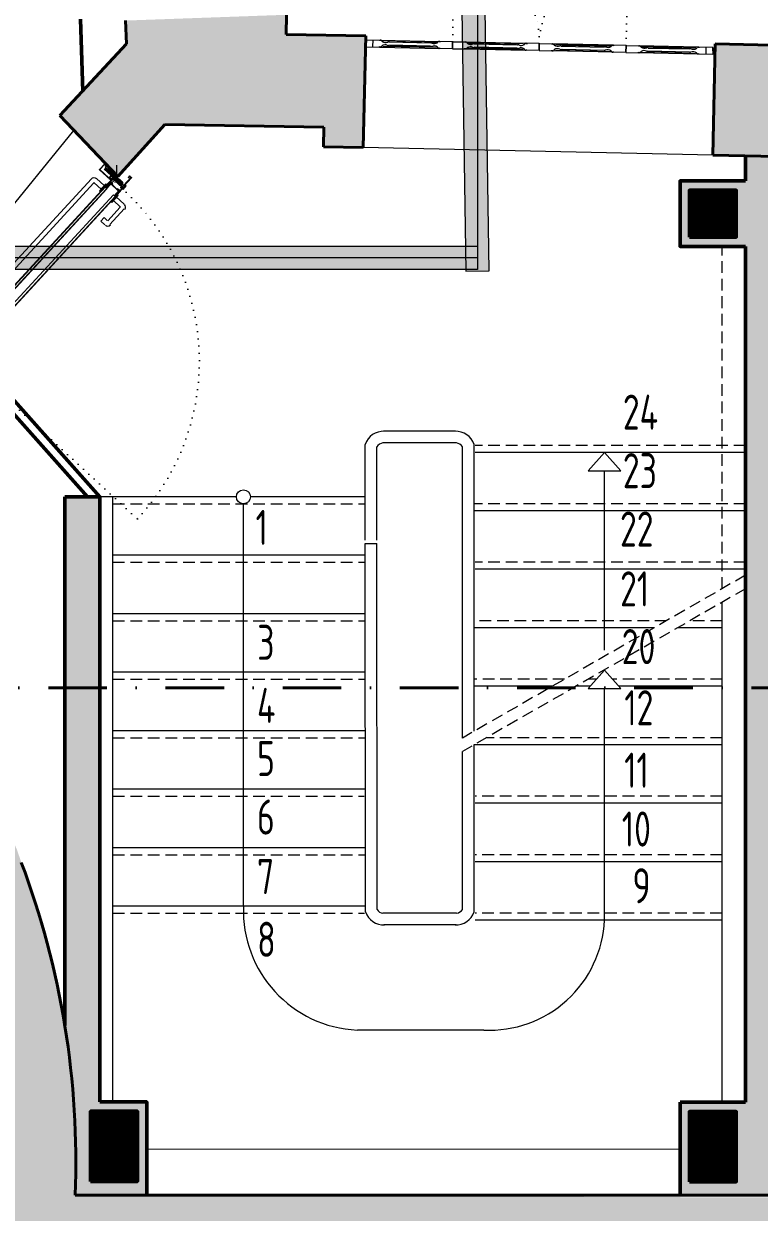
# Model space of a CAD drawing. Header units: millimetres. Extents: x 8884 to 18446, y 10737 to 16556.
# Drawn here: x 11466 to 11781, y 14830 to 15338 of the extents above; entities that cross this region are included whole.
import ezdxf

# ---------------------------------------------------------------- set-up
doc = ezdxf.new("R2010")
doc.units = ezdxf.units.MM
for name, pattern in [('ACAD_ISO07W100', [3, 0, -3]), ('DASHDOT2', [0.5, 0.25, -0.125, 0, -0.125]), ('DASHED2', [9.525, 6.35, -3.175]), ('DOT', [6.35, 0, -6.35]), ('DUZ', [0]), ('HIDDEN', [0.375, 0.25, -0.125])]:
    doc.linetypes.add(name, pattern=pattern)
for name, color, linetype, lineweight in [('Bina', 7, 'Continuous', 9), ('DOGRAMA', 4, 'Continuous', 18), ('DOGRAMA_GOR', 241, 'Continuous', 15), ('guclendirme', 226, 'DUZ', 9), ('HATCH (3RDF)', 251, 'Continuous', 15), ('izdusum', 133, 'DASHED2', 20), ('kolon', 212, 'Continuous', 50), ('M_TAR_03', 41, 'Continuous', 9), ('MERDIVEN', 31, 'Continuous', 18), ('ozgun_duvar', 251, 'DUZ', 9), ('t_grns_000', 221, 'Continuous', 0), ('Tezgah', 7, 'Continuous', 9), ('TRS-ACK-KAPI-AHS', 40, 'Continuous', 18), ('TRS-DVR-EKLNN', 1, 'Continuous', 50), ('TRS-DVR-OZGN', 192, 'Continuous', 40), ('TRS-EKP-KRKLK', 32, 'Continuous', 15), ('TRS-GRN-0.05', 191, 'Continuous', 5), ('TRS-GRN-0.13', 153, 'Continuous', 13), ('TRS-GRN-0.20', 72, 'Continuous', 20), ('TRS-ISR-ACLS', 53, 'ACAD_ISO07W100', 20), ('TRS-ISR-KST', 185, 'DASHDOT2', 40), ('TRS-IZD-ALT', 21, 'HIDDEN', 20), ('TRS-MKN-GNL', 30, 'Continuous', 18), ('TRS-MRD', 113, 'Continuous', 15), ('TRS-MRD-KABA', 115, 'HIDDEN', 9), ('TRS-YAZI-MRDVN', 101, 'Continuous', 0), ('TRS_TRM_TASIYICI', 226, 'DUZ', 9), ('yeni_duvar', 35, 'DUZ', 9)]:
    doc.layers.add(name, color=color, linetype=linetype, lineweight=lineweight)
doc.styles.add('yazı_kck_50', font='isocpeur.ttf', dxfattribs={"width": 0.7, "height": 15})
pattern_1 = [(0, (-8194.755, 2485.2215), (0.3175, 0.635), [0, -0.635])]

# ---------------------------------------------------------------- blocks, each defined once
blk = doc.blocks.new('KESİT ÇİZ')
at = {"layer": 'TRS-ISR-KST', "ltscale": 100}
blk.add_line((114203.42, 55692.51), (114741.94, 55692.51), dxfattribs=at)
blk = doc.blocks.new('A$C74172BB7')
at = {"layer": 't_grns_000'}
for points in [[(6.16, 3), (31.72, 3)], [(6.16, 0), (31.72, 0)], [(31.04, 2.7), (7.34, 2.7)], [(30.83, 0.3), (7.34, 0.3)], [(10.34, 2.38), (30.64, 2.38)], [(10.34, 0.63), (27.99, 0.63)], [(42.52, 3), (68.67, 3)], [(42.52, 0), (68.67, 0)], [(67.33, 2.7), (43.21, 2.7)], [(67.33, 0.3), (43.42, 0.3)], [(43.61, 2.38), (64.48, 2.38)], [(46.26, 0.63), (64.48, 0.63)], [(105.97, 3), (79.83, 3)], [(105.97, 0), (79.83, 0)], [(81.17, 2.7), (105.29, 2.7)], [(81.17, 0.3), (105.08, 0.3)], [(104.89, 2.38), (84.02, 2.38)], [(102.24, 0.63), (84.02, 0.63)], [(142.34, 3), (116.77, 3)], [(142.34, 0), (116.77, 0)], [(117.46, 2.7), (141.16, 2.7)], [(117.67, 0.3), (141.16, 0.3)], [(138.16, 2.38), (117.86, 2.38)], [(138.16, 0.63), (120.51, 0.63)]]:
    blk.add_lwpolyline(points, dxfattribs=at)
at = {"layer": 'TRS-GRN-0.20'}
for points in [[(0, 1.5), (0, 3), (6, 3), (6, 2.7)], [(0, 3), (0, 0)], [(0, 0), (6, 0), (6, 0.3)], [(3, 3), (3, 0)], [(6.7, 2.7), (6.9, 2.7), (6.9, 2.65)], [(6.7, 0.3), (6.9, 0.3), (6.9, 0.35)], [(9.4, 2.23), (9.5, 2.23)], [(9.4, 0.77), (9.5, 0.77)], [(27.72, 2.14), (10, 2.14)], [(27.72, 0.86), (10, 0.86)], [(28.32, 2.23), (28.22, 2.23)], [(28.32, 0.77), (28.22, 0.77)], [(31.02, 2.7), (30.82, 2.7), (30.82, 2.65)], [(31.02, 0.3), (30.82, 0.3), (30.82, 0.35)], [(37.12, 0), (37.12, 3), (31.72, 3), (31.72, 2.7)], [(37.12, 3), (37.12, 0), (31.72, 0), (31.72, 0.3)], [(37.12, 0), (37.12, 3), (42.52, 3), (42.52, 2.7)], [(37.12, 3), (37.12, 0), (42.52, 0), (42.52, 0.3)], [(43.22, 2.7), (43.42, 2.7), (43.42, 2.65)], [(43.22, 0.3), (43.42, 0.3), (43.42, 0.35)], [(45.92, 2.23), (46.02, 2.23)], [(45.92, 0.77), (46.02, 0.77)], [(64.85, 2.14), (46.52, 2.14)], [(64.85, 0.86), (46.52, 0.86)], [(65.45, 2.23), (65.35, 2.23)], [(65.45, 0.77), (65.35, 0.77)], [(68.15, 2.7), (67.95, 2.7), (67.95, 2.65)], [(68.15, 0.3), (67.95, 0.3), (67.95, 0.35)], [(74.25, 0), (74.25, 3), (68.85, 3), (68.85, 2.7)], [(74.25, 3), (74.25, 0), (68.85, 0), (68.85, 0.3)], [(74.25, 0), (74.25, 3), (79.65, 3), (79.65, 2.7)], [(74.25, 3), (74.25, 0), (79.65, 0), (79.65, 0.3)], [(80.35, 2.7), (80.55, 2.7), (80.55, 2.65)], [(80.35, 0.3), (80.55, 0.3), (80.55, 0.35)], [(83.05, 2.23), (83.15, 2.23)], [(83.05, 0.77), (83.15, 0.77)], [(83.65, 2.14), (101.97, 2.14)], [(83.65, 0.86), (101.97, 0.86)], [(102.57, 2.23), (102.47, 2.23)], [(102.57, 0.77), (102.47, 0.77)], [(105.27, 2.7), (105.07, 2.7), (105.07, 2.65)], [(105.27, 0.3), (105.07, 0.3), (105.07, 0.35)], [(111.37, 0), (111.37, 3), (105.97, 3), (105.97, 2.7)], [(111.37, 3), (111.37, 0), (105.97, 0), (105.97, 0.3)], [(111.37, 0), (111.37, 3), (116.77, 3), (116.77, 2.7)], [(111.37, 3), (111.37, 0), (116.77, 0), (116.77, 0.3)], [(117.47, 2.7), (117.67, 2.7), (117.67, 2.65)], [(117.47, 0.3), (117.67, 0.3), (117.67, 0.35)], [(120.17, 2.23), (120.27, 2.23)], [(120.17, 0.77), (120.27, 0.77)], [(120.77, 2.14), (138.5, 2.14)], [(120.77, 0.86), (138.5, 0.86)], [(139.1, 2.23), (139, 2.23)], [(139.1, 0.77), (139, 0.77)], [(141.8, 2.7), (141.6, 2.7), (141.6, 2.65)], [(141.8, 0.3), (141.6, 0.3), (141.6, 0.35)], [(148.5, 1.5), (148.5, 3), (142.5, 3), (142.5, 2.7)], [(148.5, 0), (142.5, 0), (142.5, 0.3)], [(145.5, 3), (145.5, 0)], [(148.5, 3), (148.5, 0)]]:
    blk.add_lwpolyline(points, dxfattribs=at)
for centre, radius, start, end in [((6.35, 2.65), 0.354, 8.7974, 171.2026), ((6.35, 0.35), 0.354, 188.7974, 351.2026), ((7.33, 2.73), 0.433, 189.7596, 225.5857), ((7.33, 0.27), 0.433, 134.4143, 170.2404), ((8.37, 4.37), 2.37, 235.3528, 295.7491), ((8.37, -1.37), 2.37, 64.2509, 124.6472), ((9.74, 2.11), 0.267, 7.0562, 151.8773), ((9.74, 0.89), 0.267, 208.1227, 352.9438), ((27.99, 2.11), 0.267, 28.1227, 172.9438), ((27.99, 0.89), 0.267, 187.0562, 331.8773), ((29.35, 4.37), 2.37, 244.2509, 304.6472), ((29.35, -1.37), 2.37, 55.3528, 115.7491), ((30.4, 2.73), 0.433, 314.4143, 350.2404), ((30.4, 0.27), 0.433, 9.7596, 45.5857), ((31.37, 2.65), 0.354, 8.7974, 171.2026), ((31.37, 0.35), 0.354, 188.7974, 351.2026), ((42.87, 2.65), 0.354, 8.7974, 171.2026), ((42.87, 0.35), 0.354, 188.7974, 351.2026), ((43.85, 2.73), 0.433, 189.7596, 225.5857), ((43.85, 0.27), 0.433, 134.4143, 170.2404), ((44.9, 4.37), 2.37, 235.3528, 295.7491), ((44.9, -1.37), 2.37, 64.2509, 124.6472), ((46.26, 2.11), 0.267, 7.0562, 151.8773), ((46.26, 0.89), 0.267, 208.1227, 352.9438), ((65.11, 2.11), 0.267, 28.1227, 172.9438), ((65.11, 0.89), 0.267, 187.0562, 331.8773), ((66.48, 4.37), 2.37, 244.2509, 304.6472), ((66.48, -1.37), 2.37, 55.3528, 115.7491), ((67.52, 2.73), 0.433, 314.4143, 350.2404), ((67.52, 0.27), 0.433, 9.7596, 45.5857), ((68.5, 2.65), 0.354, 8.7974, 171.2026), ((68.5, 0.35), 0.354, 188.7974, 351.2026), ((80, 2.65), 0.354, 8.7974, 171.2026), ((80, 0.35), 0.354, 188.7974, 351.2026), ((80.98, 2.73), 0.433, 189.7596, 225.5857), ((80.98, 0.27), 0.433, 134.4143, 170.2404), ((82.02, 4.37), 2.37, 235.3528, 295.7491), ((82.02, -1.37), 2.37, 64.2509, 124.6472), ((83.39, 2.11), 0.267, 7.0562, 151.8773), ((83.39, 0.89), 0.267, 208.1227, 352.9438), ((102.24, 2.11), 0.267, 28.1227, 172.9438), ((102.24, 0.89), 0.267, 187.0562, 331.8773), ((103.6, 4.37), 2.37, 244.2509, 304.6472), ((103.6, -1.37), 2.37, 55.3528, 115.7491), ((104.65, 2.73), 0.433, 314.4143, 350.2404), ((104.65, 0.27), 0.433, 9.7596, 45.5857), ((105.62, 2.65), 0.354, 8.7974, 171.2026), ((105.62, 0.35), 0.354, 188.7974, 351.2026), ((117.12, 2.65), 0.354, 8.7974, 171.2026), ((117.12, 0.35), 0.354, 188.7974, 351.2026), ((118.1, 2.73), 0.433, 189.7596, 225.5857), ((118.1, 0.27), 0.433, 134.4143, 170.2404), ((119.15, 4.37), 2.37, 235.3528, 295.7491), ((119.15, -1.37), 2.37, 64.2509, 124.6472), ((120.51, 2.11), 0.267, 7.0562, 151.8773), ((120.51, 0.89), 0.267, 208.1227, 352.9438), ((138.76, 2.11), 0.267, 28.1227, 172.9438), ((138.76, 0.89), 0.267, 187.0562, 331.8773), ((140.13, 4.37), 2.37, 244.2509, 304.6472), ((140.13, -1.37), 2.37, 55.3528, 115.7491), ((141.17, 2.73), 0.433, 314.4143, 350.2404), ((141.17, 0.27), 0.433, 9.7596, 45.5857), ((142.15, 2.65), 0.354, 8.7974, 171.2026), ((142.15, 0.35), 0.354, 188.7974, 351.2026)]:
    blk.add_arc(centre, radius, start, end, dxfattribs=at)

msp = doc.modelspace()

# ---------------------------------------------------------------- hatches: boundary and pattern name
at = {"layer": 'guclendirme'}
h = msp.add_hatch(dxfattribs=at)
h.set_pattern_fill('ANSI31', color=256, angle=37.736)
h.set_pattern_definition([(82.73596079, (-70426.92808, -94185.0663), (-0.12399674966, 0.0158052546), [])])
h.paths.add_polyline_path([(11750.86, 15246.95), (11770.86, 15246.95), (11770.86, 15266.95), (11750.86, 15266.95)])
h = msp.add_hatch(dxfattribs=at)
h.set_pattern_fill('ANSI31', color=256, angle=37.736)
h.set_pattern_definition([(82.73596079, (-70682.92808, -94588.78826), (-0.12399674966, 0.0158052546), [])])
h.paths.add_polyline_path([(11494.86, 14843.23), (11514.86, 14843.23), (11514.86, 14873.23), (11494.86, 14873.23)])
h = msp.add_hatch(dxfattribs=at)
h.set_pattern_fill('ANSI31', color=256, angle=37.736)
h.set_pattern_definition([(82.73596079, (-70426.92808, -94588.92319), (-0.12399674966, 0.0158052546), [])])
h.paths.add_polyline_path([(11750.86, 14843.1), (11770.86, 14843.1), (11770.86, 14873.1), (11750.86, 14873.1)])
at = {"layer": 'ozgun_duvar'}
h = msp.add_hatch(dxfattribs=at)
h.set_pattern_fill('DOTS', color=256, scale=0.4, style=0)
h.set_pattern_definition([(0, (19999.1183, 8091.67544), (0.3175, 0.635), [0, -0.635])])
h.paths.add_polyline_path([(9815.38, 16090.03), (9815.38, 16108.14), (9818.02, 16108.17), (9817.79, 16131.73), (9812.79, 16131.66), (9812.72, 16136.66), (9796.73, 16136.44), (9796.75, 16134.44), (9748.76, 16133.79), (9748.73, 16135.79), (9732.73, 16135.57), (9733.35, 16110.58), (9723.98, 16110.47), (9724.85, 16031.98), (9729.85, 16032.03), (9729.93, 16027.03), (9795.41, 16027.88), (9795.08, 16053.48), (9795.1, 16053.48), (9795.11, 16072.85), (9815.38, 16072.83)])
h.paths.add_polyline_path([(10108.61, 16074.02), (10107.72, 16138.68), (10103.22, 16138.62), (10103.2, 16140.62), (10087.2, 16140.4), (10087.23, 16138.4), (10043.73, 16137.81), (10043.7, 16139.81), (10027.7, 16139.59), (10027.78, 16134.09), (10022.78, 16134.02), (10023.61, 16072.86)])
h.paths.add_polyline_path([(10470.07, 16115.95), (10470.04, 16115.95), (10469.8, 16137.61), (10469.77, 16137.61), (10469.69, 16143.61), (10383.7, 16142.44), (10384.06, 16115.78), (10382.5, 16078.75), (10470.56, 16079.95)])
h.paths.add_polyline_path([(10831.52, 16084.87), (10830.66, 16148.53), (10746.16, 16147.38), (10746.54, 16119.72), (10747.28, 16083.72)])
h.paths.add_polyline_path([(11192.51, 16088.59), (11191.62, 16153.45), (11107.63, 16152.3), (11108.52, 16087.45)])
h.paths.add_polyline_path([(11499.17, 16044.4), (11552.84, 16046.4), (11548.78, 16158.32), (11468.79, 16157.23), (11469.2, 16129.92), (11473.14, 16129.88), (11473.18, 16085.64), (11498.17, 16085.18)])
h.paths.add_polyline_path([(11578.65, 15341.95), (11509.81, 15339.48), (11510.15, 15329.48), (11481.67, 15298.84), (11506.48, 15272.86), (11526.6, 15295), (11594.59, 15293.84), (11594.45, 15285.55), (11611.45, 15285.26), (11612.5, 15332.93), (11578.47, 15333.5)])
h.paths.add_polyline_path([(11500.16, 15619.23), (11568.11, 15621.68), (11565.02, 15707.62), (11536.47, 15706.74), (11536.66, 15698.44), (11505.12, 15697.24), (11505.66, 15681.25), (11483.68, 15681.25), (11485.52, 15630.28), (11499.68, 15630.52)])
h = msp.add_hatch(dxfattribs=at)
h.set_pattern_fill('DOTS', color=256, scale=0.4, style=0)
h.set_pattern_definition([(0, (19999.1183, 8091.67544), (0.3175, 0.635), [0, -0.635])])
h.paths.add_polyline_path([(11761.91, 15329.59), (11760.86, 15281.87), (11795.47, 15281.28), (11795.03, 14836.35), (11488.25, 14837.41), (11485.34, 14812.12), (11795.01, 14814), (11794.9, 14598.35), (11744.9, 14558.74), (11757.87, 14542.09), (11765.75, 14530.88), (11770.21, 14525.56), (11819.96, 14564.93), (11816.4, 15328.24)])
h = msp.add_hatch(dxfattribs=at)
h.set_pattern_fill('DOTS', color=256, scale=0.4, style=0)
h.set_pattern_definition(pattern_1)
edge = h.paths.add_edge_path()
edge.add_line((10585.45, 15200.05), (10585.77, 15121.37))
edge.add_line((10585.77, 15121.37), (10693.74, 15121.22))
edge.add_line((10693.74, 15121.22), (10693.74, 15136.82))
edge.add_line((10693.74, 15136.82), (10756.08, 15138.59))
edge.add_line((10756.08, 15138.59), (10939.31, 15143.79))
edge.add_line((10939.31, 15143.79), (10972.87, 15099.97))
edge.add_line((10972.87, 15099.97), (10779.57, 14951.19))
edge.add_line((10779.57, 14951.19), (10797.8, 14927.51))
edge.add_line((10797.8, 14927.51), (11031.75, 15107.59))
edge.add_line((11031.75, 15107.59), (11067.27, 15123.75))
edge.add_line((11067.27, 15123.75), (11101.77, 15134.08))
edge.add_line((11101.77, 15134.08), (11139.8, 15140.14))
edge.add_line((11139.8, 15140.14), (11172.58, 15140.94))
edge.add_line((11172.58, 15140.94), (11180.3, 15140.67))
edge.add_line((11180.3, 15140.67), (11204.17, 15138.08))
edge.add_line((11204.17, 15138.08), (11218.97, 15135.57))
edge.add_line((11218.97, 15135.57), (11244.75, 15128.88))
edge.add_line((11244.75, 15128.88), (11259.5, 15124.07))
edge.add_line((11259.5, 15124.07), (11292.42, 15109.16))
edge.add_line((11292.42, 15109.16), (11303.69, 15102.87))
edge.add_line((11303.69, 15102.87), (11325.68, 15088.55))
edge.add_line((11325.68, 15088.55), (11348, 15070.42))
edge.add_line((11348, 15070.42), (11357.81, 15061.3))
edge.add_line((11357.81, 15061.3), (11377.85, 15039.04))
edge.add_line((11377.85, 15039.04), (11392.56, 15019.16))
edge.add_line((11392.56, 15019.16), (11403.43, 15001.64))
edge.add_line((11403.43, 15001.64), (11420.3, 14966.33))
edge.add_line((11420.3, 14966.33), (11432.67, 14926.06))
edge.add_line((11432.67, 14926.06), (11438.3, 14890.36))
edge.add_line((11438.3, 14890.36), (11439.07, 14851.23))
edge.add_line((11439.07, 14851.23), (11434.3, 14812.39))
edge.add_line((11434.3, 14812.39), (11424.07, 14774.62))
edge.add_line((11424.07, 14774.62), (11407.15, 14736.05))
edge.add_line((11407.15, 14736.05), (11387.99, 14704.98))
edge.add_line((11387.99, 14704.98), (11360.98, 14672.83))
edge.add_line((11360.98, 14672.83), (11338.72, 14651.46))
edge.add_line((11338.72, 14651.46), (11359.33, 14624.83))
edge.add_line((11359.33, 14624.83), (11392.35, 14650.86))
edge.add_line((11392.35, 14650.86), (11400.26, 14640.74))
edge.add_line((11400.26, 14640.74), (11426.82, 14672.61))
edge.add_arc((11163.55, 14865.06), 326.11, 323.8336, 333.5993)
edge.add_line((11455.65, 14720.05), (11467.04, 14745.72))
edge.add_line((11467.04, 14745.72), (11480, 14786.25))
edge.add_line((11480, 14786.25), (11485.34, 14812.12))
edge.add_line((11485.34, 14812.12), (11488.25, 14837.41))
edge.add_line((11488.25, 14837.41), (11487.66, 14878.52))
edge.add_arc((11091.95, 14845.85), 397.05, 4.7198, 11.7367)
edge.add_arc((11123.97, 14851.49), 364.55, 11.8932, 17.8403)
edge.add_line((11471, 14963.18), (11463.27, 14985.25))
edge.add_line((11463.27, 14985.25), (11452.7, 15009.08))
edge.add_line((11452.7, 15009.08), (11434.31, 15041.39))
edge.add_line((11434.31, 15041.39), (11425.23, 15053.1))
edge.add_arc((11281.56, 14947.86), 178.09, 36.2235, 46.3247)
edge.add_arc((11233.68, 14902.34), 244.1, 45.5739, 57.7968)
edge.add_line((11363.77, 15108.89), (11356.91, 15127.81))
edge.add_line((11356.91, 15127.81), (11440.56, 15201.34))
edge.add_line((11440.56, 15201.34), (11427.23, 15218.25))
edge.add_line((11427.23, 15218.25), (11386.41, 15197.99))
edge.add_line((11386.41, 15197.99), (10585.45, 15200.05))
h.paths.add_polyline_path([(10473.61, 15121.67), (10473.6, 15199.64), (10264.93, 15198.61), (10264.74, 15122.29)])
at = {"layer": 'yeni_duvar'}
h = msp.add_hatch(dxfattribs=at)
h.set_pattern_fill('DOTS', color=256, scale=0.4, style=0)
h.set_pattern_definition(pattern_1)
h.paths.add_polyline_path([(11750.86, 14873.1), (11770.86, 14873.1), (11770.86, 14843.1), (11750.86, 14843.1)])
h.paths.add_polyline_path([(11770.86, 15266.95), (11770.86, 15246.95), (11750.86, 15246.95), (11750.86, 15266.95)])
h.paths.add_polyline_path([(11746.86, 14837.1), (11746.86, 14877.1), (11774.86, 14877.1), (11774.86, 15242.95), (11746.86, 15242.95), (11746.86, 15270.95), (11774.86, 15270.95), (11774.86, 15281.65), (11795.14, 15281.2), (11795.17, 14837.41)])
h = msp.add_hatch(dxfattribs=at)
h.set_pattern_fill('DOTS', color=256, scale=0.4, style=0)
h.set_pattern_definition(pattern_1)
h.paths.add_polyline_path([(11494.86, 14843.23), (11494.86, 14873.23), (11514.86, 14873.23), (11514.86, 14843.23)])
edge = h.paths.add_edge_path()
edge.add_line((11483.82, 14909.9), (11483.82, 15135.9))
edge.add_line((11483.82, 15135.9), (11498.86, 15135.9))
edge.add_line((11498.86, 15135.9), (11498.86, 14877.23))
edge.add_line((11498.86, 14877.23), (11518.86, 14877.23))
edge.add_line((11518.86, 14877.23), (11518.86, 14837.41))
edge.add_line((11518.86, 14837.41), (11488.25, 14837.41))
edge.add_arc((11124.97, 14851.55), 363.56, 357.7711, 369.1976)
edge.add_line((11483.85, 14909.66), (11483.82, 14909.9))

# ---------------------------------------------------------------- linework, layer by layer
at = {"layer": 'DOGRAMA', "extrusion": (-0.007439, -0.022784, 0.999713), "elevation": -433.6}
msp.add_lwpolyline([(6202.25, 18085.7), (6202.58, 18086.43, -0.414214), (6202.72, 18086.48), (6203.54, 18086.11, -0.414214), (6203.59, 18085.97), (6201.66, 18081.77, -0.414214), (6201.53, 18081.72), (6200.53, 18082.18, -0.414214), (6200.48, 18082.31), (6200.6, 18082.59, 0.414214), (6200.55, 18082.72), (6197.35, 18084.18, 0.414214), (6197.22, 18084.13), (6197.1, 18083.86, -0.414214), (6196.96, 18083.81), (6195.45, 18084.5, 0.414214), (6195.32, 18084.45), (6194.61, 18082.9, 0.473285), (6194.68, 18082.76), (6195.44, 18082.58, -0.473285), (6195.51, 18082.44), (6195.48, 18082.39, -0.414214), (6195.35, 18082.34), (6189.55, 18085, -0.414214), (6189.5, 18085.13), (6190.8, 18087.97, -0.414214), (6190.93, 18088.02), (6191.94, 18087.56, -0.414214), (6191.99, 18087.42), (6191.65, 18086.69), (6191.47, 18086.77), (6191.76, 18087.41), (6190.94, 18087.79), (6189.73, 18085.14), (6194.43, 18082.98), (6195.14, 18084.53, -0.414214), (6195.54, 18084.68), (6196.95, 18084.03), (6197.04, 18084.22, -0.414214), (6197.44, 18084.37), (6200.64, 18082.9, -0.414214), (6200.78, 18082.5), (6200.7, 18082.32), (6201.52, 18081.94), (6203.36, 18085.96), (6202.72, 18086.26), (6202.43, 18085.62), (6202.25, 18085.7)], format="xyb", dxfattribs=at)
for points in [[(6201.56, 18080.21), (6201.74, 18080.13), (6202.58, 18081.96), (6201.99, 18082.23), (6201.48, 18081.13), (6196.18, 18083.56), (6155.02, 17993.55), (6160.22, 17991.16), (6159.72, 17990.07), (6160.41, 17989.75), (6161.24, 17991.58), (6161.06, 17991.67), (6160.31, 17990.02), (6159.99, 17990.17), (6160.49, 17991.26), (6155.28, 17993.65), (6196.28, 18083.29), (6201.58, 18080.87), (6202.09, 18081.96), (6202.31, 18081.86), (6201.56, 18080.21)], [(6196.76, 18080.7), (6196.84, 18080.88), (6195.74, 18081.38), (6194.53, 18078.73), (6194.44, 18078.78), (6196.36, 18082.98), (6201.3, 18080.72), (6199.37, 18076.52), (6199.28, 18076.56), (6200.49, 18079.21), (6199.4, 18079.71), (6199.31, 18079.53), (6200.23, 18079.11), (6199.02, 18076.46), (6199.47, 18076.25), (6201.56, 18080.82), (6196.26, 18083.25), (6194.17, 18078.68), (6194.63, 18078.47), (6195.84, 18081.12), (6196.76, 18080.7)], [(6160.6, 17991.27), (6160.19, 17990.35), (6160.37, 17990.27), (6201, 18079.11), (6200.82, 18079.2)]]:
    msp.add_lwpolyline(points, dxfattribs=at)
msp.add_lwpolyline([(6195.89, 18080.98), (6200.09, 18079.06), (6200.01, 18078.88), (6195.81, 18080.8)], close=True, dxfattribs=at)
at = {"layer": 'DOGRAMA_GOR', "extrusion": (-0.007439, -0.022784, 0.999713)}
for p, q in [((11505.55, 15272.57, -0.05), (11504.87, 15271.83, -0.07)), ((11505.7, 15272.43, -0.05), (11505.02, 15271.69, -0.07)), ((11507.99, 15270.32, -0.08), (11507.31, 15269.58, -0.1)), ((11508.14, 15270.18, -0.08), (11507.46, 15269.45, -0.1)), ((11509.15, 15261.05, -0.28), (11505.83, 15264.12, -0.24)), ((11503.11, 15252.28, -0.53), (11509.24, 15258.93, -0.33)), ((11499.28, 15253.76, -0.52), (11500.64, 15255.23, -0.48)), ((11500.98, 15252.19, -0.55), (11499.28, 15253.76, -0.52)), ((11500.64, 15255.23, -0.48), (11501.97, 15254.01, -0.5))]:
    msp.add_line(p, q, dxfattribs=at)
at = {"layer": 'DOGRAMA_GOR', "linetype": 'HIDDEN', "ltscale": 0.001, "extrusion": (-0.007439, -0.022784, 0.999713), "elevation": -433.6}
msp.add_lwpolyline([(6196.04, 18089.2), (6195.85, 18089.13), (6197.4, 18084.27), (6200.59, 18082.81), (6200.68, 18082.99), (6197.56, 18084.42), (6196.04, 18089.2)], dxfattribs=at)
at = {"layer": 'DOGRAMA_GOR', "extrusion": (-0.007439, -0.022784, 0.999713), "elevation": -433.6}
for points in [[(6151.73, 18002.18), (6187.46, 18080.31, -0.414214), (6189.46, 18081.05), (6193.57, 18079.17)], [(6192.74, 18077.34), (6189.17, 18078.97, 0.414214), (6189.04, 18078.93), (6153.8, 18001.89)], [(6199.36, 18074.31), (6202.92, 18072.68, -0.414214), (6202.97, 18072.55), (6199.67, 18065.33)]]:
    msp.add_lwpolyline(points, format="xyb", dxfattribs=at)
for points in [[(6197.5, 18084.01), (6200.33, 18082.71), (6200.2, 18082.44), (6197.37, 18083.73)], [(6194.45, 18079.88), (6193.99, 18080.09), (6192.32, 18076.43), (6192.77, 18076.22)], [(6200.16, 18077.26), (6200.61, 18077.06), (6198.94, 18073.4), (6198.49, 18073.61)]]:
    msp.add_lwpolyline(points, close=True, dxfattribs=at)
at = {"layer": 'DOGRAMA_GOR', "extrusion": (-0.007439, -0.022784, 0.999713)}
msp.add_circle((6195.42, 18083.4, -433.6), 0.502, dxfattribs=at)
for centre, start, end in [((6203.68, 18072.89, -433.6), 335.4219, 65.4219), ((6199.92, 18064.67, -433.6), 245.4219, 335.4219)]:
    msp.add_arc(centre, 1.51, start, end, dxfattribs=at)
at = {"layer": 'HATCH (3RDF)'}
msp.add_line((11427.23, 15218.25, -2.12), (11487.73, 15292.5), dxfattribs=at)
at = {"layer": 'izdusum'}
msp.add_line((11711.14, 15057.9, -885.7), (11707.82, 15057.9, -885.7), dxfattribs=at)
at = {"layer": 'izdusum', "linetype": 'DOT', "ltscale": 10}
msp.add_line((11723.55, 15057.9, -1.12), (11718.03, 15057.9, -1.12), dxfattribs=at)
at = {"layer": 'kolon'}
for points, elevation in [([(11750.86, 15246.95), (11770.86, 15246.95), (11770.86, 15266.95), (11750.86, 15266.95)], 0), ([(11494.86, 14843.23), (11514.86, 14843.23), (11514.86, 14873.23), (11494.86, 14873.23)], -9859.74), ([(11750.86, 14843.1), (11770.86, 14843.1), (11770.86, 14873.1), (11750.86, 14873.1)], 0)]:
    msp.add_lwpolyline(points, close=True, dxfattribs=dict(at, elevation=elevation))
at = {"layer": 'M_TAR_03', "extrusion": (-0.007439, -0.022784, 0.999713), "elevation": -433.6}
for points in [[(6195.54, 18067.64), (6201.56, 18080.82), (6196.26, 18083.25), (6194.17, 18078.68), (6194.63, 18078.47), (6195.84, 18081.12), (6196.76, 18080.7)], [(6199.31, 18079.53), (6200.23, 18079.11), (6199.02, 18076.46), (6199.47, 18076.25)]]:
    msp.add_lwpolyline(points, dxfattribs=at)
at = {"layer": 'MERDIVEN'}
for p, q in [((11764.83, 15079.9, -885.7), (11745.92, 15079.9, -885.7)), ((11708.5, 15054.9, -885.7), (11702.62, 15054.9, -885.7))]:
    msp.add_line(p, q, dxfattribs=at)
at = {"layer": 'Tezgah'}
msp.add_line((11440.56, 15201.34, -2.12), (11506.48, 15272.86, 33.18), dxfattribs=at)
at = {"layer": 'TRS-ACK-KAPI-AHS', "extrusion": (-0.007439, -0.022784, 0.999713), "elevation": -433.6}
for points in [[(6158.31, 17997.84), (6157.39, 17998.26), (6194.17, 18078.68), (6195.09, 18078.26), (6158.31, 17997.84)], [(6161.78, 17996.25), (6198.56, 18076.67), (6199.47, 18076.25), (6162.69, 17995.84), (6161.78, 17996.25)]]:
    msp.add_lwpolyline(points, dxfattribs=at)
at = {"layer": 'TRS-DVR-EKLNN'}
for p, q in [((11490.5, 15340.04, 33.28), (11491.56, 15309.14, 34.32)), ((11483.82, 15135.94, -17393.66), (11498.86, 15135.94, -17393.66)), ((11483.82, 14909.9, -9859.74), (11483.82, 15135.9, -9084.46)), ((11498.86, 14877.23, -9859.74), (11498.86, 15135.9, -9084.46)), ((11746.86, 14877.1, 0), (11746.86, 14837.1, 0)), ((11774.86, 14877.1, 0), (11746.86, 14877.1, 0))]:
    msp.add_line(p, q, dxfattribs=at)
for points, elevation in [([(11774.86, 15270.95), (11774.86, 15281.65)], 0), ([(11774.86, 15270.95), (11746.86, 15270.95), (11746.86, 15242.95), (11774.86, 15242.95)], 0), ([(11774.86, 14877.1), (11774.86, 15242.95)], 0), ([(11498.86, 15135.94), (11440.56, 15201.34)], -17393.66), ([(11493.5, 15135.94), (11437.58, 15198.68)], -17393.66), ([(11518.86, 14837.23), (11518.86, 14877.23), (11498.86, 14877.23)], -9859.74)]:
    msp.add_lwpolyline(points, dxfattribs=dict(at, elevation=elevation))
at = {"layer": 'TRS-DVR-EKLNN', "extrusion": (-0.007439, -0.022784, 0.999713), "elevation": -433.6}
msp.add_lwpolyline([(6191.53, 18086.42), (6200.66, 18082.23)], dxfattribs=at)
at = {"layer": 'TRS-DVR-OZGN'}
for p, q in [((11509.81, 15339.48, 33.3), (11510.15, 15329.48, 33.64)), ((11578.65, 15341.95), (11578.47, 15333.5)), ((11578.47, 15333.5), (11612.5, 15332.93)), ((11612.5, 15332.93), (11611.45, 15285.26)), ((11481.67, 15298.84, 33.18), (11506.48, 15272.86, 33.18)), ((11594.59, 15293.84, 0), (11526.6, 15295, 0)), ((11611.45, 15285.26, 0), (11594.45, 15285.55, 0))]:
    msp.add_line(p, q, dxfattribs=at)
at = {"layer": 'TRS-DVR-OZGN', "ltscale": 10}
msp.add_line((11488.25, 14837.41, -9863.09), (11795.03, 14837.41, -4.79), dxfattribs=at)
at = {"layer": 'TRS-DVR-OZGN', "elevation": 0}
for points in [[(11481.67, 15298.84), (11510.15, 15329.48)], [(11506.48, 15272.86), (11526.6, 15295)], [(11594.45, 15285.55), (11594.59, 15293.84)]]:
    msp.add_lwpolyline(points, dxfattribs=at)
at = {"layer": 'TRS-DVR-OZGN', "ltscale": 10}
msp.add_lwpolyline([(11761.91, 15329.59), (11760.86, 15281.96)], dxfattribs=at)
at = {"layer": 'TRS-DVR-OZGN'}
msp.add_lwpolyline([(11816.4, 15328.24), (11761.91, 15329.59)], dxfattribs=at)
at = {"layer": 'TRS-DVR-OZGN', "ltscale": 10, "elevation": 0}
msp.add_lwpolyline([(11760.86, 15281.96), (11795.14, 15281.2)], dxfattribs=at)
at = {"layer": 'TRS-DVR-OZGN'}
msp.add_arc((11124.97, 14851.55, 217.68), 363.56, 357.7711, 20.6242, dxfattribs=at)
at = {"layer": 'TRS-EKP-KRKLK'}
for p, q in [((11650.92, 15163.93, 47.26), (11620.08, 15163.93, -9812.48)), ((11651.27, 15158.91, 0), (11619.77, 15158.93, -8281.23)), ((11612.27, 15115.9, -9084.05), (11617.28, 15115.91, -9859.74)), ((11651.35, 14957.92, 871.62), (11619.81, 14957.91, -10731.35)), ((11651.09, 14952.9, 32.12), (11620.21, 14952.9, -8988.12))]:
    msp.add_line(p, q, dxfattribs=at)
for points, elevation in [([(11612.27, 15117.35), (11612.25, 15158.27)], -9859.74), ([(11617.27, 15117.39), (11617.25, 15157.26)], -9859.74), ([(11653.78, 15032.79), (11653.82, 15157.23)], 0), ([(11658.78, 15035.68), (11658.81, 15158.25)], 0), ([(11612.35, 14958.46), (11612.27, 15115.9)], -9859.74), ([(11617.36, 14959.51), (11617.27, 15115.91)], -9859.74), ([(11658.85, 14958.46), (11658.78, 15029.9)], 0), ([(11653.84, 14959.51), (11653.78, 15027.01)], 0)]:
    msp.add_lwpolyline(points, dxfattribs=dict(at, elevation=elevation))
for centre, radius, start, end in [((11620.14, 15155.6, -9859.74), 8.33, 87.7295, 161.2974), ((11650.92, 15155.6, 0), 8.33, 18.4141, 92.2705), ((11620.2, 15155.54, -9859.74), 3.42, 97.1309, 149.8226), ((11650.92, 15155.6, 0), 3.33, 29.3406, 83.8306), ((11620.21, 14961.23, -8988.12), 8.33, 199.3954, 272.2705), ((11620.28, 14961.29, -10731.35), 3.42, 211.4444, 262.8691), ((11650.99, 14961.23, -871.62), 8.33, 267.7295, 340.6046), ((11650.99, 14961.23, 871.62), 3.33, 276.1694, 328.8504)]:
    msp.add_arc(centre, radius, start, end, dxfattribs=at)
at = {"layer": 'TRS-GRN-0.13'}
msp.add_line((11504.36, 14877.23, -9859.74), (11504.36, 15135.9, -9859.74), dxfattribs=at)
for points, elevation in [([(11504.36, 15135.9), (11498.86, 15135.9)], -9859.74), ([(11764.8, 14877.1), (11764.83, 15090.83)], 0), ([(11518.87, 14857.23), (11746.87, 14857.1)], -9859.74)]:
    msp.add_lwpolyline(points, dxfattribs=dict(at, elevation=elevation))
at = {"layer": 'TRS-ISR-ACLS', "extrusion": (-0.007439, -0.022784, 0.999713)}
msp.add_line((11439.39, 15196.04, -2.28), (11514.7, 15126.67, -3.3), dxfattribs=at)
at = {"layer": 'TRS-ISR-ACLS'}
for points in [[(11649.58, 15330.46), (11650.4, 15367.58)], [(11723.81, 15328.82), (11724.63, 15365.93)]]:
    msp.add_lwpolyline(points, dxfattribs=at)
for centre, start, end in [((11649.58, 15330.46), 358.7334, 88.7334), ((11723.81, 15328.82), 88.7334, 178.7334)]:
    msp.add_arc(centre, 37.12, start, end, dxfattribs=at)
at = {"layer": 'TRS-ISR-ACLS', "extrusion": (-0.007439, -0.022784, 0.999713)}
msp.add_arc((6161.45, 17989.73, -433.6), 98.98, 335.1877, 69.6721, dxfattribs=at)
at = {"layer": 'TRS-IZD-ALT', "ltscale": 20, "elevation": 0}
msp.add_lwpolyline([(11764.83, 15096.6), (11764.83, 15242.95)], dxfattribs=at)
at = {"layer": 'TRS-MKN-GNL', "elevation": 0}
msp.add_lwpolyline([(11760.86, 15281.96), (11611.45, 15285.26)], dxfattribs=at)
at = {"layer": 'TRS-MRD'}
for p, q in [((11774.86, 15154.9, -886.42), (11659.24, 15154.9, -871.62)), ((11714.61, 15154.9, -885.7), (11707.64, 15146.99, -901.1)), ((11714.61, 15154.9, -885.7), (11721.58, 15146.99, -901.1)), ((11707.64, 15146.99, -901.1), (11721.58, 15146.99, -901.1)), ((11557.17, 15135.9, -9084.46), (11504.36, 15135.9, -9084.46)), ((11612.26, 15135.9, -9084.46), (11563.17, 15135.9, -9084.46)), ((11774.86, 15129.9, -886.42), (11659, 15129.9, -871.62)), ((11612.2, 15110.9, -9084.46), (11504.36, 15110.9, -9084.46)), ((11774.86, 15104.9, -886.42), (11659.24, 15104.9, -871.62)), ((11612.2, 15085.9, -9084.46), (11504.36, 15085.9, -9084.46)), ((11735.92, 15079.9, -885.7), (11659, 15079.9, -871.62)), ((11612.2, 15060.9, -9084.46), (11504.36, 15060.9, -9084.46)), ((11714.59, 15061.81, -885.7), (11707.61, 15053.9, -901.1)), ((11714.59, 15061.81, -885.7), (11721.56, 15053.9, -901.1)), ((11692.26, 15054.9, 3.48), (11658.79, 15054.9, 12.96)), ((11708.5, 15054.9, -1.12), (11702.31, 15054.9, 0.63)), ((11707.61, 15053.9, -901.1), (11721.56, 15053.9, -901.1)), ((11764.83, 15054.9, -885.7), (11720.67, 15054.9, -885.7)), ((11612.2, 15035.9, -9084.46), (11504.36, 15035.9, -9084.46)), ((11764.82, 15029.9, -885.13), (11658.76, 15029.9, -871.62)), ((11612.2, 15010.9, -9084.46), (11504.36, 15010.9, -9084.46)), ((11764.82, 15004.9, -885.12), (11659.24, 15004.9, -871.62)), ((11612.28, 14985.9, -9084.46), (11504.36, 14985.9, -9084.46)), ((11764.82, 14979.9, -885.12), (11659.24, 14979.9, -871.62)), ((11612.28, 14960.9, -9084.46), (11504.36, 14960.9, -9084.46)), ((11764.81, 14954.9, -885.11), (11659.24, 14954.9, -871.62)), ((11662.95, 14907.93, -3985.08), (11608.93, 14907.93, -11457.6))]:
    msp.add_line(p, q, dxfattribs=at)
for points, elevation in [([(11714.59, 15070.32), (11714.61, 15146.99)], -14.08), ([(11560.2, 14960.9), (11560.17, 15132.9)], -9084.46), ([(11714.57, 14954.9), (11714.59, 15053.9)], -14.08)]:
    msp.add_lwpolyline(points, dxfattribs=dict(at, elevation=elevation))
msp.add_circle((11560.17, 15135.9, -9084.46), 3, dxfattribs=at)
for centre, radius, start, end in [((11611.26, 14958.97, -4338.19), 51.09, 177.837, 267.3845), ((11665.27, 14957.22, 2213.69), 49.35, 267.2533, 357.3008)]:
    msp.add_arc(centre, radius, start, end, dxfattribs=at)
at = {"layer": 'TRS-MRD-KABA', "ltscale": 20}
for p, q in [((11774.86, 15157.9, -886.42), (11659.24, 15157.9, -871.62)), ((11504.36, 15132.9, -10731.35), (11612.26, 15132.9, -10731.35)), ((11774.86, 15132.9, -886.42), (11659, 15132.9, -871.62)), ((11504.36, 15107.9, -10731.35), (11612.05, 15107.9, -10731.35)), ((11774.86, 15107.9, -886.42), (11659.24, 15107.9, -871.62)), ((11774.86, 15102.37, -886.38), (11653.78, 15032.79, -871.62)), ((11774.86, 15096.59, -886.38), (11653.78, 15027.01, -871.62)), ((11504.36, 15082.9, -10731.35), (11612.29, 15082.9, -10731.35)), ((11741.12, 15082.9, -885.7), (11659, 15082.9, -871.62)), ((11764.83, 15082.9, -885.7), (11751.12, 15082.9, -885.7)), ((11504.36, 15057.9, -10731.35), (11612.3, 15057.9, -10731.35)), ((11697.48, 15057.9, 2.55), (11658.79, 15057.9, 12.96)), ((11711.14, 15057.9, -1.12), (11707.53, 15057.9, -0.15)), ((11764.83, 15057.9, -885.7), (11718.03, 15057.9, -885.7)), ((11504.36, 15032.9, -10731.35), (11612.31, 15032.9, -10731.35)), ((11764.82, 15032.9, -885.1), (11663.98, 15032.9, -871.62)), ((11504.36, 15007.9, -10731.35), (11611.81, 15007.9, -10731.35)), ((11764.82, 15007.9, -885.12), (11659.24, 15007.9, -871.62)), ((11504.36, 14982.9, -10731.35), (11611.89, 14982.9, -10731.35)), ((11764.82, 14982.9, -885.12), (11659.24, 14982.9, -871.62)), ((11504.36, 14957.9, -10731.35), (11611.89, 14957.9, -10731.35)), ((11764.81, 14957.9, -885.11), (11659.24, 14957.9, -871.62))]:
    msp.add_line(p, q, dxfattribs=at)
at = {"layer": 'TRS_TRM_TASIYICI'}
for points in [[(11655.25, 15232.35), (11665.25, 15232.47), (11663.01, 15381.68), (11678.01, 15381.86), (11658.24, 15363.15), (11638.01, 15381.38), (11653.01, 15381.56), (11655.25, 15232.35)], [(11660.25, 15376.58), (11660.25, 15238.11), (11052.33, 15238.11)], [(11660.25, 15243.11), (11660.25, 15233.11), (11067.33, 15233.11), (11067.33, 15218.11), (11052.33, 15238.11), (11067.33, 15258.11), (11067.33, 15243.11), (11660.25, 15243.11)]]:
    msp.add_lwpolyline(points, dxfattribs=at)
for points in [[(11665.25, 15232.47), (11655.25, 15232.35), (11663.01, 15381.68), (11653.01, 15381.56)], [(11660.25, 15233.11), (11660.25, 15243.11), (11067.33, 15233.11), (11067.33, 15243.11)]]:
    msp.add_solid(points, dxfattribs=at)

# ---------------------------------------------------------------- block references
at = {"layer": 'Bina'}
msp.add_blockref('KESİT ÇİZ', (-102776.72, -40638.27, 33.18), dxfattribs=at)
at = {"layer": 'TRS-GRN-0.05', "rotation": 358.7333858557772}
msp.add_blockref('A$C74172BB7', (11612.4, 15328.28), dxfattribs=at)

# ---------------------------------------------------------------- texts
at = {"layer": 'TRS-YAZI-MRDVN', "style": 'yazı_kck_50', "width": 0.7}
for s, p in [('24', (11722.41, 15164.58, -6017.86)), ('23', (11722.41, 15139.58, -6017.86)), ('1', (11565.39, 15115.32, -14238.61)), ('22', (11721.18, 15114.6, -6017.86)), ('21', (11721.21, 15089.04, -6017.86)), ('3', (11566.1, 15066.17, -14238.61)), ('20', (11721.93, 15064.37, -6017.86)), ('4', (11565.99, 15039.22, -14238.61)), ('12', (11723.04, 15038.21, -5149.13)), ('5', (11565.99, 15016.52, -14238.61)), ('11', (11722.99, 15011.52, -5149.13)), ('6', (11565.99, 14991.52, -14238.61)), ('10', (11721.96, 14986.39, -5149.13)), ('7', (11566, 14966.06, -14238.61)), ('9', (11726.53, 14962.12, -5149.13)), ('8', (11566.07, 14939.22, -14238.61))]:
    msp.add_text(s, height=15, rotation=0.0004, dxfattribs=at).set_placement(p)

doc.saveas('drawing.dxf')
